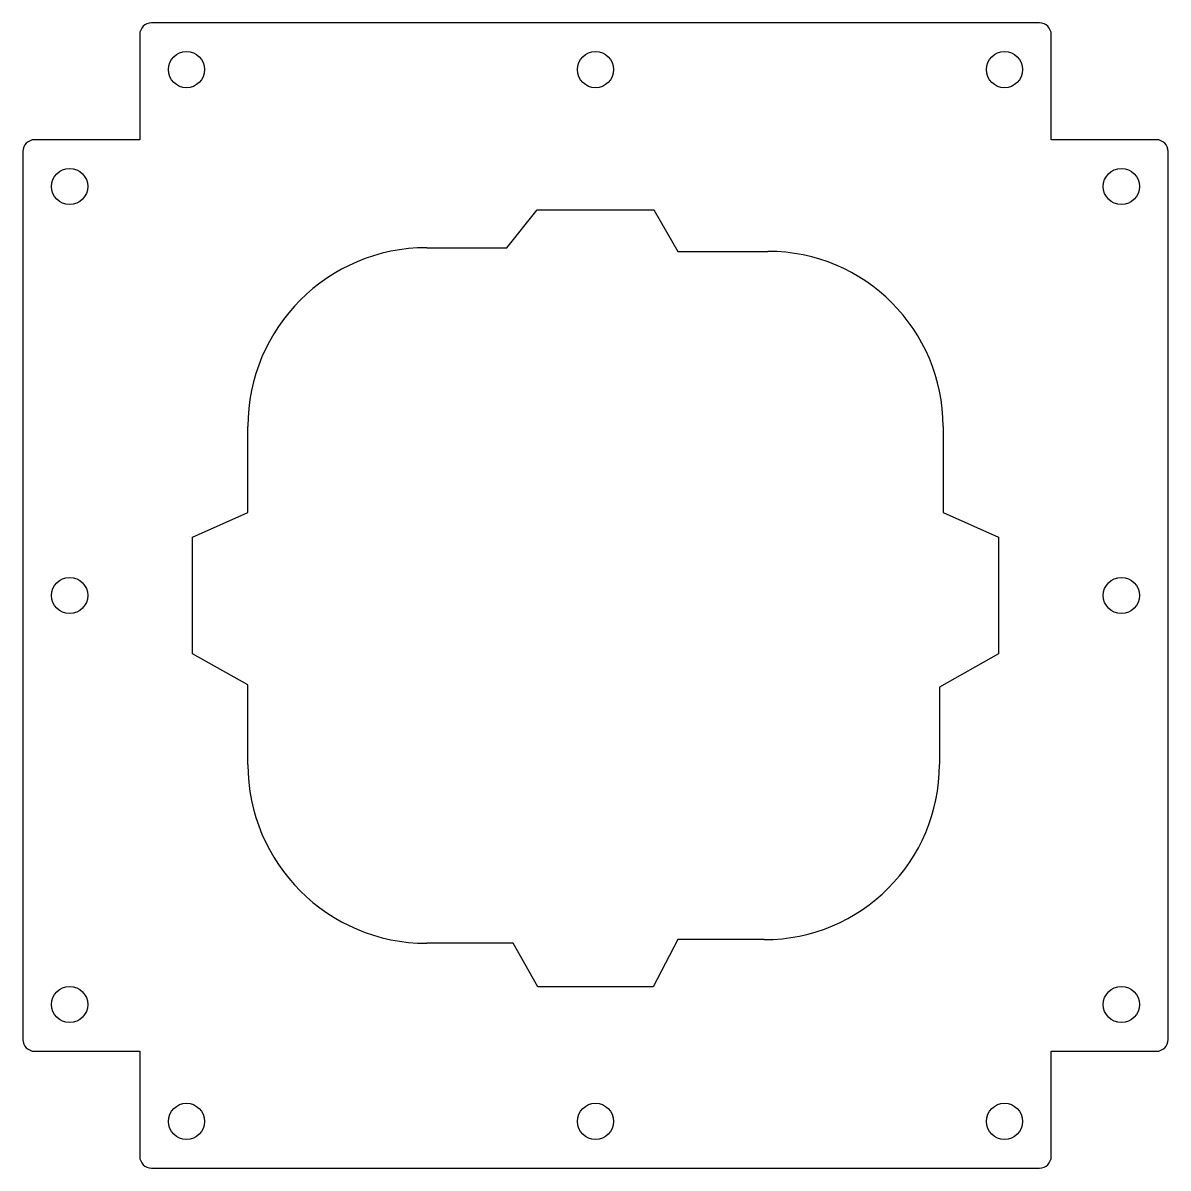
# Model space of a CAD drawing. Header units: millimetres. Extents: x -49 to 49, y -49 to 49.
import ezdxf

# ---------------------------------------------------------------- set-up
doc = ezdxf.new("R2010")
doc.units = ezdxf.units.MM
doc.layers.add('Shape2DView', color=7, linetype='CONTINUOUS')

msp = doc.modelspace()

# ---------------------------------------------------------------- linework, layer by layer
at = {"layer": 'Shape2DView'}
for p, q in [((38, 49), (-38, 49)), ((-39, 48), (-39, 39)), ((39, 39), (39, 48)), ((-39, 39), (-48, 39)), ((48, 39), (39, 39)), ((-49, 38), (-49, -38)), ((49, -38), (49, 38)), ((-7.59372, 29.7636), (-5, 33)), ((-5, 33), (5, 33)), ((5, 33), (7.03279, 29.4502)), ((-14.437, 29.7636), (-7.59372, 29.7636)), ((7.03279, 29.4502), (14.7504, 29.4502)), ((-29.7504, 7.10256), (-29.7504, 14.4502)), ((29.7504, 14.4502), (29.7504, 7.10256)), ((-34.5, 5), (-29.7504, 7.10256)), ((29.7504, 7.10256), (34.5, 5)), ((-34.5, -5), (-34.5, 5)), ((34.5, 5), (34.5, -5)), ((-29.7504, -7.63235), (-34.5, -5)), ((34.5, -5), (29.437, -7.83822)), ((-29.7504, -14.4502), (-29.7504, -7.63235)), ((29.437, -7.83822), (29.437, -14.4502)), ((-7.03279, -29.7636), (-14.437, -29.7636)), ((-4.9356, -33.5), (-7.03279, -29.7636)), ((7.03279, -29.4502), (4.9356, -33.5)), ((14.437, -29.4502), (7.03279, -29.4502)), ((4.9356, -33.5), (-4.9356, -33.5)), ((-48, -39), (-39, -39)), ((-39, -39), (-39, -48)), ((39, -48), (39, -39)), ((39, -39), (48, -39)), ((-38, -49), (38, -49))]:
    msp.add_line(p, q, dxfattribs=at)
for centre in [(-35, 45), (0, 45), (35, 45), (-45, 35), (45, 35), (-45, 0), (45, 0), (-45, -35), (45, -35), (-35, -45), (0, -45), (35, -45)]:
    msp.add_circle(centre, 1.55, dxfattribs=at)
for centre, radius, start, end in [((-38, 48), 1, 90, 180), ((38, 48), 1, 0, 90), ((-48, 38), 1, 90, 180), ((48, 38), 1, 0, 90), ((-14.437, 14.4502), 15.3134, 90, 180), ((14.7504, 14.4502), 15, 0, 90), ((-14.437, -14.4502), 15.3134, 180, -90), ((14.437, -14.4502), 15, -90, 0), ((-48, -38), 1, 180, -90), ((48, -38), 1, -90, 0), ((-38, -48), 1, 180, -90), ((38, -48), 1, -90, 0)]:
    msp.add_arc(centre, radius, start, end, dxfattribs=at)

doc.saveas('drawing.dxf')
